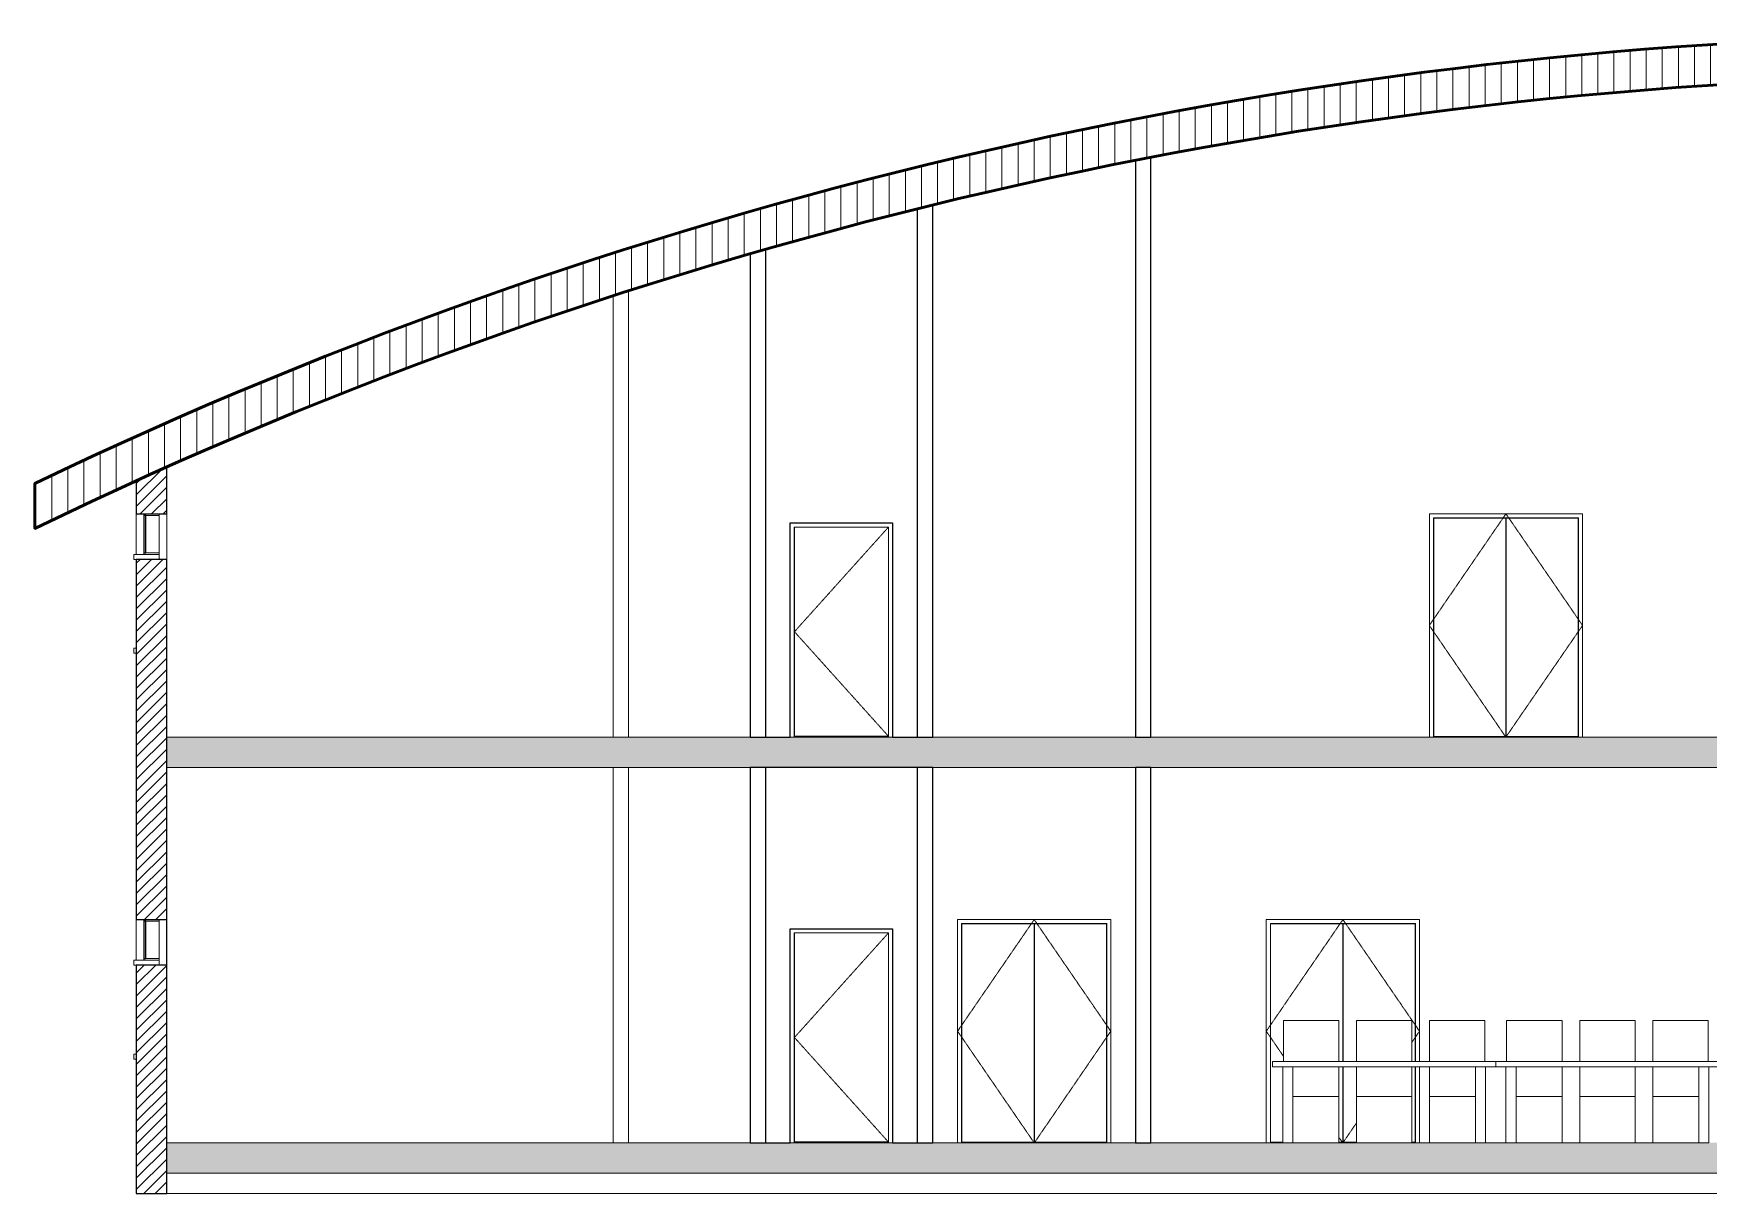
# Model space of a CAD drawing. Header units: millimetres. Extents: x -8435 to 22904, y -500 to 10935.
# Drawn here: x -8435 to 8075, y -500 to 10935 of the extents above; entities that cross this region are included whole.
import ezdxf

# ---------------------------------------------------------------- set-up
doc = ezdxf.new("R2010")
doc.units = ezdxf.units.MM
doc.linetypes.add('Elevation Swing', pattern=[3, 2, -1])
for name, color, linetype, lineweight in [('A-G22-M-FloorOutline', 6, 'Continuous', 15), ('A-G221-H-FloorSlabs', 8, 'Continuous', 15), ('A-G24-H-RoofPatterns', 8, 'Continuous', 15), ('A-G24-M-Roofs', 4, 'Continuous', 15), ('A-G25-H-WallPatterns', 250, 'Continuous', 15), ('A-G25-M-Walls', 250, 'Continuous', 15), ('A-G252-M-WallsInterior', 7, 'Continuous', 15), ('A-G321-M-WindowCills', 3, 'Continuous', 15), ('A-G321-M-Windows', 6, 'Continuous', 15), ('A-G322-M-DoorFrames', 1, 'Continuous', 15), ('A-G322-M-Doors', 1, 'Continuous', 15), ('A-G4-M-FFE', 5, 'Continuous', 15)]:
    doc.layers.add(name, color=color, linetype=linetype, lineweight=lineweight)

# ---------------------------------------------------------------- blocks, each defined once
blk = doc.blocks.new('Curtain Wall Panel - Plain - Curtain Wall Panel - Plain-238387-Section 2')
at = {"layer": 'A-G321-M-Windows', "lineweight": 20}
for p, q in [((-7196.197649320541, 2199.999999999995), (-7346.197649320541, 2199.999999999995)), ((-7346.197649320541, 2199.999999999995), (-7346.197649320541, 2184.999999999996)), ((-7346.197649320541, 2184.999999999996), (-7196.197649320541, 2184.999999999996)), ((-7196.197649320541, 2184.999999999996), (-7196.197649320541, 2199.999999999995)), ((-7196.197649320541, 1815.000000000004), (-7346.197649320541, 1815.000000000004)), ((-7346.197649320541, 1815.000000000004), (-7346.197649320541, 1800.000000000005)), ((-7346.197649320541, 1800.000000000005), (-7196.197649320541, 1800.000000000005)), ((-7196.197649320541, 1800.000000000005), (-7196.197649320541, 1815.000000000004))]:
    blk.add_line(p, q, dxfattribs=at)
at = {"layer": 'A-G321-M-Windows', "lineweight": 25}
for p, q in [((-7326.197649320535, 2184.999999999996), (-7346.197649320535, 2184.999999999996)), ((-7346.197649320535, 2184.999999999996), (-7346.197649320535, 1815.000000000004)), ((-7326.197649320535, 1815.000000000004), (-7326.197649320535, 2184.999999999996)), ((-7346.197649320535, 1815.000000000004), (-7326.197649320535, 1815.000000000004))]:
    blk.add_line(p, q, dxfattribs=at)
at = {"layer": 'A-G321-M-Windows'}
blk.add_line((-7196.197649320538, 1815.000000000004), (-7196.197649320538, 2184.999999999996), dxfattribs=at)
blk = doc.blocks.new('Rectangular Mullion - 50 x 250mm-238265-Section 2')
at = {"layer": 'A-G321-M-WindowCills', "lineweight": 20}
for p, q in [((-7196.197649320535, 1800), (-7446.197649320534, 1800)), ((-7446.197649320534, 1800), (-7446.197649320534, 1750)), ((-7446.197649320534, 1750), (-7196.197649320535, 1750)), ((-7196.197649320535, 1750), (-7196.197649320535, 1800))]:
    blk.add_line(p, q, dxfattribs=at)
blk = doc.blocks.new('Rectangular Mullion - 50 x 250mm-250306-Section 2')
at = {"layer": 'A-G321-M-WindowCills'}
for p, q in [((-7421.197649320534, 875.0000000000001), (-7446.197649320523, 875.0000000000001)), ((-7446.197649320523, 875.0000000000001), (-7446.197649320523, 825)), ((-7446.197649320523, 825), (-7421.197649320534, 825))]:
    blk.add_line(p, q, dxfattribs=at)
blk = doc.blocks.new('Concept Dbl Door - 1510 x 2200mm-254057-Section 2')
at = {"layer": 'A-G322-M-DoorFrames'}
for p, q in [((673.8023506795378, 2199.999999999998), (673.8023506795378, -7.867706486308635e-13)), ((2183.802350679528, 2199.999999999998), (673.8023506795378, 2199.999999999998)), ((713.8023506795602, -7.867706486308635e-13), (713.8023506795603, 2160.000000000168)), ((713.8023506795603, 2160.000000000168), (2143.802350679528, 2160.000000000168)), ((2143.802350679528, 2160.000000000168), (2143.802350679528, -7.867706486308635e-13)), ((2183.802350679528, -7.867706486308635e-13), (2183.802350679528, 2199.999999999998))]:
    blk.add_line(p, q, dxfattribs=at)
at = {"layer": 'A-G322-M-Doors', "linetype": 'Elevation Swing'}
for p, q in [((1428.802350679523, 2199.999999999997), (673.8023506795391, 1099.999999999998)), ((1428.802350679523, 2199.999999999997), (2183.802350679528, 1099.999999999998)), ((673.8023506795391, 1099.999999999998), (1428.810780511097, 9.728884364790247e-13)), ((2183.802350679528, 1099.999999999998), (1430.654297465933, 1.108246827641324e-12))]:
    blk.add_line(p, q, dxfattribs=at)
at = {"layer": 'A-G322-M-Doors'}
for p, q in [((1427.302350679527, 2156.999999999994), (716.8023506795578, 2156.999999999994)), ((716.8023506795578, 2156.999999999994), (716.8023506795578, 5.753223010443905)), ((1427.302350679527, 5.753223010443905), (1427.302350679527, 2156.999999999994)), ((2140.802350679528, 2156.999999999994), (1430.302350679527, 2156.999999999994)), ((1430.302350679527, 2156.999999999994), (1430.302350679527, 5.753223010505628)), ((2140.802350679528, 5.753223010505519), (2140.802350679528, 2156.999999999994)), ((716.8023506795578, 5.753223010443841), (1427.302350679527, 5.753223010443905)), ((1430.302350679527, 5.753223010505628), (2140.802350679528, 5.753223010505519))]:
    blk.add_line(p, q, dxfattribs=at)
blk = doc.blocks.new('Concept Sgl Door - 1010 x 2110mm-241319-Section 2')
at = {"layer": 'A-G322-M-DoorFrames', "lineweight": 20}
for p, q in [((33.80235067951472, 2110.000000000027), (-976.197649320494, 2110.000000000027)), ((-976.197649320494, 2110.000000000027), (-976.197649320494, 0)), ((-936.1976493204868, 0), (-936.1976493204868, 2070.00000000002)), ((-936.1976493204868, 2070.00000000002), (-6.197649320492434, 2070.00000000002)), ((-6.197649320492434, 2070.00000000002), (-6.197649320492434, 0)), ((33.80235067951472, 0), (33.80235067951472, 2110.000000000027)), ((-976.197649320494, 0), (-936.1976493204868, 0)), ((-6.197649320492434, 0), (33.80235067951472, 0))]:
    blk.add_line(p, q, dxfattribs=at)
at = {"layer": 'A-G322-M-Doors', "linetype": 'Elevation Swing'}
for p, q in [((-8.197649320560005, 2068.000000000181), (-934.1976493204857, 1037.999999999997)), ((-934.1976493204857, 1037.999999999998), (-8.197649320559735, 7.999999999687669))]:
    blk.add_line(p, q, dxfattribs=at)
at = {"layer": 'A-G322-M-Doors'}
for p, q in [((-8.197649320490104, 2068), (-934.1976493204866, 2068)), ((-934.1976493204866, 2068), (-934.1976493204866, 7.999999999915342)), ((-8.197649320490104, 7.999999999915342), (-8.197649320490104, 2068)), ((-934.1976493204866, 7.999999999915342), (-8.197649320490104, 7.999999999915342))]:
    blk.add_line(p, q, dxfattribs=at)
blk = doc.blocks.new('Concept Dbl Door - 1510 x 2200mm-240964-Section 2')
at = {"layer": 'A-G322-M-DoorFrames'}
for p, q in [((5226.533554491086, 2199.999999999998), (3716.533554491095, 2199.999999999998)), ((3716.533554491095, 2199.999999999998), (3716.533554491095, -7.867706486308635e-13)), ((3756.533554491096, 2.537969834293108e-14), (3756.533554491095, 2160.000000000168)), ((3756.533554491095, 2160.000000000168), (5186.533554491063, 2160.000000000168)), ((5186.533554491063, 2160.000000000168), (5186.533554491063, 799.999999999999)), ((5226.533554491086, 799.9999999999994), (5226.533554491086, 2199.999999999998)), ((5186.533554491063, 749.9999999999998), (5186.533554491063, -7.867706486308635e-13)), ((5226.533554491086, 2.537969834293108e-14), (5226.533554491086, 750.0000000000003))]:
    blk.add_line(p, q, dxfattribs=at)
at = {"layer": 'A-G322-M-Doors', "linetype": 'Elevation Swing'}
for p, q in [((4471.5335544911, 2199.999999999997), (3716.533554491095, 1099.999999999998)), ((4471.5335544911, 2199.999999999997), (5226.533554491085, 1099.999999999998)), ((3716.533554491095, 1099.999999999998), (3885.752350679505, 852.8498214753249)), ((5226.533554491085, 1099.999999999998), (5151.852350679518, 991.1941629432517)), ((4605.752350679519, 195.560662355695), (4471.525124659526, 9.728884364790247e-13)), ((4431.852350679505, 55.25099952147629), (4469.681607704691, 1.108246827641324e-12))]:
    blk.add_line(p, q, dxfattribs=at)
at = {"layer": 'A-G322-M-Doors'}
for p, q in [((4470.033554491096, 2156.999999999994), (3759.533554491095, 2156.999999999994)), ((3759.533554491095, 2156.999999999994), (3759.533554491096, 5.753223010505628)), ((4470.033554491096, 800), (4470.033554491096, 2156.999999999994)), ((5183.533554491065, 2156.999999999994), (4473.033554491096, 2156.999999999994)), ((4473.033554491096, 2156.999999999994), (4473.033554491096, 800)), ((5183.533554491081, 799.9999999999998), (5183.533554491065, 2156.999999999994)), ((4470.033554491096, 5.753223010505628), (4470.033554491096, 750.000000000001)), ((4473.033554491096, 750.0000000000006), (4473.033554491096, 5.753223010443905)), ((5183.533554491089, 5.75322301044607), (5183.533554491081, 750.0000000000009)), ((3759.533554491096, 5.753223010505514), (3878.815419767531, 5.753223010505533)), ((4431.852350679506, 5.753223010505621), (4470.033554491096, 5.753223010505628)), ((4473.033554491096, 5.753223010443905), (4605.752350679521, 5.753223010444321)), ((5151.852350679518, 5.753223010446036), (5183.533554491089, 5.753223010446136))]:
    blk.add_line(p, q, dxfattribs=at)
blk = doc.blocks.new('Concept Table - Grade 1 - Conference Table-246450-Section 2')
at = {"layer": 'A-G4-M-FFE', "lineweight": 5}
for p, q in [((5978.802350679518, 800), (8178.802350679514, 800)), ((5978.802350679518, 800), (5978.802350679518, 749.9999999999998)), ((8178.802350679514, 749.9999999999998), (5978.802350679518, 749.9999999999998)), ((6078.802350679506, 749.9999999999941), (6078.802350679506, -8.662937034387142e-12)), ((6178.802350679504, -8.662937034387142e-12), (6178.802350679504, 749.9999999999941)), ((7978.802350679498, 749.9999999999941), (7978.802350679498, -8.662937034387142e-12)), ((8078.802350679497, -8.662937034387142e-12), (8078.802350679497, 749.9999999999941)), ((8178.802350679514, 800), (8178.802350679514, 749.9999999999998)), ((6178.80235067951, 0), (6078.80235067951, 0)), ((8078.802350679508, 0), (7978.802350679508, 0))]:
    blk.add_line(p, q, dxfattribs=at)
blk = doc.blocks.new('Concept Chair - Grade 1 - Concept Chair - Grade 1-244362-Section 2')
at = {"layer": 'A-G4-M-FFE'}
for p, q in [((3885.752350679504, 799.999999999999), (3885.752350679503, 1206.466522327742)), ((4431.852350679503, 1206.466522327742), (3885.752350679503, 1206.466522327742)), ((4431.852350679503, 1206.466522327742), (4431.852350679503, 799.999999999999)), ((4431.852350679503, 750), (4431.852350679503, 457.1999999999974)), ((4431.852350679505, 457.1999999999974), (3978.802350679518, 457.1999999999974)), ((4431.852350679505, 457.1999999999974), (4431.852350679505, 0))]:
    blk.add_line(p, q, dxfattribs=at)
blk = doc.blocks.new('Concept Chair - Grade 1 - Concept Chair - Grade 1-V7-Section 2')
at = {"layer": 'A-G4-M-FFE'}
for p, q in [((4605.752350679519, 799.999999999999), (4605.752350679518, 1206.466522327742)), ((5151.852350679517, 1206.466522327742), (4605.752350679518, 1206.466522327742)), ((5151.852350679517, 1206.466522327742), (5151.852350679517, 799.999999999999)), ((4605.752350679519, 457.1999999999974), (4605.752350679519, 749.9999999999999)), ((5151.852350679517, 750), (5151.852350679517, 457.1999999999974)), ((4605.752350679521, 0), (4605.752350679521, 457.1999999999974)), ((5151.852350679521, 457.1999999999974), (4605.752350679521, 457.1999999999974)), ((5151.852350679521, 457.1999999999974), (5151.852350679521, 0))]:
    blk.add_line(p, q, dxfattribs=at)
blk = doc.blocks.new('Concept Chair - Grade 1 - Concept Chair - Grade 1-V8-Section 2')
at = {"layer": 'A-G4-M-FFE'}
for p, q in [((5325.752350679504, 799.999999999999), (5325.752350679504, 1206.466522327742)), ((5871.852350679503, 1206.466522327742), (5325.752350679504, 1206.466522327742)), ((5871.852350679503, 1206.466522327742), (5871.852350679503, 799.999999999999)), ((5325.752350679504, 457.1999999999974), (5325.752350679504, 749.9999999999999)), ((5325.752350679507, 0), (5325.752350679507, 457.1999999999974)), ((5778.802350679509, 457.1999999999974), (5325.752350679507, 457.1999999999974))]:
    blk.add_line(p, q, dxfattribs=at)
blk = doc.blocks.new('Concept Chair - Grade 1 - Concept Chair - Grade 1-246901-Section 2')
at = {"layer": 'A-G4-M-FFE'}
for p, q in [((7525.752350679527, 799.999999999999), (7525.752350679527, 1206.466522327742)), ((8071.852350679526, 1206.466522327742), (7525.752350679527, 1206.466522327742)), ((8071.852350679526, 1206.466522327742), (8071.852350679526, 799.999999999999)), ((7525.752350679527, 457.1999999999974), (7525.752350679527, 749.9999999999999)), ((7525.752350679526, 0), (7525.752350679526, 457.1999999999974)), ((7978.802350679505, 457.1999999999974), (7525.752350679526, 457.1999999999974))]:
    blk.add_line(p, q, dxfattribs=at)
blk = doc.blocks.new('Concept Chair - Grade 1 - Concept Chair - Grade 1-V9-Section 2')
at = {"layer": 'A-G4-M-FFE'}
for p, q in [((6805.75235067951, 799.999999999999), (6805.75235067951, 1206.466522327742)), ((7351.852350679509, 1206.466522327742), (6805.75235067951, 1206.466522327742)), ((7351.852350679509, 1206.466522327742), (7351.852350679509, 799.999999999999)), ((6805.75235067951, 457.1999999999974), (6805.75235067951, 749.9999999999999)), ((7351.852350679509, 750), (7351.852350679509, 457.1999999999974)), ((6805.752350679509, 0), (6805.752350679509, 457.1999999999974)), ((7351.852350679507, 457.1999999999974), (6805.752350679509, 457.1999999999974)), ((7351.852350679507, 457.1999999999974), (7351.852350679507, 0))]:
    blk.add_line(p, q, dxfattribs=at)
blk = doc.blocks.new('Concept Chair - Grade 1 - Concept Chair - Grade 1-V10-Section 2')
at = {"layer": 'A-G4-M-FFE'}
for p, q in [((6085.752350679524, 799.999999999999), (6085.752350679524, 1206.466522327742)), ((6631.852350679523, 1206.466522327742), (6085.752350679524, 1206.466522327742)), ((6631.852350679523, 1206.466522327742), (6631.852350679523, 799.999999999999)), ((6631.852350679523, 750), (6631.852350679523, 457.1999999999974)), ((6631.852350679522, 457.1999999999974), (6178.802350679513, 457.1999999999974)), ((6631.852350679522, 457.1999999999974), (6631.852350679522, 0))]:
    blk.add_line(p, q, dxfattribs=at)
blk = doc.blocks.new('Concept Dbl Door - 1510 x 2200mm-V35-Section 2')
at = {"layer": 'A-G322-M-DoorFrames'}
for p, q in [((6833.802350679501, 6199.999999999998), (5323.802350679511, 6199.999999999998)), ((5323.802350679511, 6199.999999999998), (5323.802350679511, 3999.999999999999)), ((5363.802350679512, 4000), (5363.802350679512, 6160.000000000167)), ((5363.802350679512, 6160.000000000167), (6793.802350679479, 6160.000000000167)), ((6793.802350679479, 6160.000000000167), (6793.802350679479, 3999.999999999999)), ((6833.802350679501, 4000), (6833.802350679501, 6199.999999999998))]:
    blk.add_line(p, q, dxfattribs=at)
at = {"layer": 'A-G322-M-Doors', "linetype": 'Elevation Swing'}
for p, q in [((6078.802350679515, 6199.999999999997), (5323.802350679511, 5099.999999999998)), ((6078.802350679515, 6199.999999999997), (6833.8023506795, 5099.999999999998)), ((5323.802350679511, 5099.999999999998), (6076.950403893105, 4000.000000000001)), ((6833.8023506795, 5099.999999999998), (6078.793920847942, 4000.000000000001))]:
    blk.add_line(p, q, dxfattribs=at)
at = {"layer": 'A-G322-M-Doors'}
for p, q in [((6077.302350679512, 6156.999999999994), (5366.80235067951, 6156.999999999994)), ((5366.80235067951, 6156.999999999994), (5366.802350679512, 4005.753223010506)), ((6077.302350679512, 4005.753223010506), (6077.302350679512, 6156.999999999994)), ((6790.802350679481, 6156.999999999994), (6080.302350679511, 6156.999999999994)), ((6080.302350679511, 6156.999999999994), (6080.302350679511, 4005.753223010444)), ((6790.802350679505, 4005.753223010446), (6790.802350679481, 6156.999999999994)), ((5366.802350679512, 4005.753223010506), (6077.302350679512, 4005.753223010506)), ((6080.302350679511, 4005.753223010444), (6790.802350679505, 4005.753223010446))]:
    blk.add_line(p, q, dxfattribs=at)

msp = doc.modelspace()

# ---------------------------------------------------------------- hatches: boundary and pattern name
at = {"layer": 'A-G221-H-FloorSlabs'}
h = msp.add_hatch(color=256, dxfattribs=at)
h.dxf.hatch_style = 1
h.paths.add_polyline_path([(16055.4082321309, 3999.999999999999), (14338.28490294668, 3999.999999999999), (-7121.197649320531, 3999.999999999999), (-7121.197649320529, 3699.999999999999), (16055.4082321309, 3700)])
h.paths.add_polyline_path([(22578.8023506795, 4.547473508864641e-13), (8078.802350679507, 0), (7978.802350679507, 0), (6178.802350679514, 0), (6078.802350679511, 0), (5878.802350679514, 0), (5778.802350679509, 0), (3978.802350679522, 0), (3878.802350679514, 0), (-7121.197649320518, 0), (-7121.197649320517, -300), (22578.8023506795, -300)])
at = {"layer": 'A-G24-H-RoofPatterns'}
h = msp.add_hatch(dxfattribs=at)
h.set_pattern_fill('LINE', color=256, scale=50, angle=90)
h.set_pattern_definition([(90, (0, 0), (-158.75, 9.720633968232117e-15), [])])
edge = h.paths.add_edge_path()
edge.add_arc((11021.64868363644, -34036.18140022492), 44957.82775044763, 90.18204851481381, 115.6243224888577)
edge.add_line((-8421.197649320795, 6499.999999999867), (-8421.197649321073, 6055.909344852973))
edge.add_arc((11021.64868363643, -34036.18140022489), 44557.82775044758, 90.18368278780162, 115.87128221001211, ccw=False)
edge.add_line((10878.8023506319, 10521.41737668076), (10878.8023506319, 10921.41941392069))
at = {"layer": 'A-G25-H-WallPatterns'}
h = msp.add_hatch(dxfattribs=at)
h.set_pattern_fill('ANSI31', color=256, scale=25)
h.set_pattern_definition([(45, (0, 0), (-56.12660075668221, 56.12660075668221), [])])
h.paths.add_polyline_path([(-7121.197649320537, 6660.712102563179, 0.001845949536392941), (-7421.197649320537, 6525.640957473712), (-7421.197649320535, 6199.999999999998), (-7121.197649320537, 6199.999999999999)])
h.paths.add_polyline_path([(-7121.197649320537, 5749.999999999999), (-7421.197649320535, 5750), (-7421.197649320535, 2200), (-7121.197649320526, 2200.000000000001)])
h.paths.add_polyline_path([(-7121.197649320524, 1749.999999999999), (-7421.197649320535, 1749.999999999999), (-7421.197649320535, -499.9999999999991), (-7121.197649320517, -500)])

# ---------------------------------------------------------------- linework, layer by layer
at = {"layer": 'A-G22-M-FloorOutline', "lineweight": 18}
for p, q in [((14338.28490294669, 3999.999999999999), (-7121.197649320537, 3999.999999999999)), ((-7121.197649320537, 3699.999999999999), (16055.4082321309, 3700)), ((3878.802350679508, 0), (-7121.197649320532, 0)), ((5778.802350679512, 0), (3978.802350679523, 0)), ((6078.802350679502, 0), (5878.802350679514, 0)), ((7978.802350679503, 0), (6178.802350679513, 0)), ((-7121.197649320534, -300), (22578.8023506795, -300))]:
    msp.add_line(p, q, dxfattribs=at)
at = {"layer": 'A-G24-M-Roofs', "lineweight": 50}
msp.add_lwpolyline([(10878.8023506319, 10921.41941392069, 0.1114711573240405), (-8421.197649320795, 6499.999999999867), (-8421.197649321073, 6055.909344852973, -0.1125550222914544), (10878.8023506319, 10521.41737668076)], format="xyb", close=True, dxfattribs=at)
at = {"layer": 'A-G25-M-Walls'}
for p, q in [((-1612.982692417978, 8692.802913160798), (-1650.817505419677, 8681.59724263699)), ((-2284.501803991066, 8488.474617169266), (-2345.824138584379, 8469.238044970545)), ((-2946.85079430189, 8275.531305882045), (-3037.212825725454, 8245.592749918565)), ((-3607.756634899972, 8051.590095515682), (-3724.810068245598, 8010.720588404839)), ((-4267.09641283069, 7816.587714335347), (-4408.441437432447, 7764.683802925309)), ((-4926.398279267201, 7569.825462700114), (-5087.93206540853, 7507.547624118746)), ((-5589.885182295177, 7309.398189809247), (-5763.107019305258, 7239.380248199203)), ((-6273.454034565281, 7028.151439498764), (-6433.791582066507, 6960.252819467288)), ((-7421.197649320533, 5799.999999999999), (-7421.197649320533, 6199.999999999998)), ((-7121.197649320533, 6199.999999999998), (-7121.197649320533, 5749.999999999999)), ((-7421.197649320533, 1799.999999999999), (-7421.197649320533, 2200)), ((673.8023506795279, -8.121503469737946e-13), (673.8023506795279, 2199.999999999997)), ((673.8023506795279, 2199.999999999997), (2183.802350679527, 2199.999999999997)), ((2183.802350679527, 2199.999999999997), (2183.802350679527, -8.121503469737946e-13)), ((-7121.197649320517, -500.0000000000001), (22578.80235067948, -500.0000000000001))]:
    msp.add_line(p, q, dxfattribs=at)
at = {"layer": 'A-G25-M-Walls', "lineweight": 25}
for p, q in [((-7121.197649320537, 6199.999999999999), (-7121.197649320537, 6660.712102563143)), ((-7421.197649320535, 6525.640957473693), (-7421.197649320535, 6199.999999999998)), ((-7421.197649320535, 6199.999999999998), (-7121.197649320537, 6199.999999999999)), ((-7121.197649320537, 5749.999999999999), (-7421.197649320535, 5750)), ((-7421.197649320535, 5750), (-7421.197649320535, 2200)), ((-7121.197649320517, -500), (-7121.197649320537, 5749.999999999999)), ((-7421.197649320535, 2200), (-7121.197649320537, 2200)), ((-7121.197649320537, 1750), (-7421.197649320535, 1750)), ((-7421.197649320535, 1750), (-7421.197649320535, -500.0000000000001)), ((-7421.197649320535, -500.0000000000001), (-7121.197649320537, -500.0000000000001))]:
    msp.add_line(p, q, dxfattribs=at)
msp.add_arc((11021.64868363643, -34036.18140022487), 44557.82775044764, 114.0275138720366, 114.4505738620249, dxfattribs=at)
at = {"layer": 'A-G252-M-WallsInterior', "lineweight": 25}
for p, q in [((2428.802350679511, 9685.243619286419), (2428.802350679511, 3999.999999999999)), ((2578.802350679512, 3999.999999999999), (2578.802350679512, 9714.456990964747)), ((278.8023506795111, 3999.999999999999), (278.8023506795111, 9207.214240092662)), ((428.8023506795106, 3999.999999999999), (428.8023506795106, 9244.202382788424)), ((-1371.19764932049, 8763.554271929404), (-1371.19764932049, 3999.999999999999)), ((-1221.197649320489, 8806.702810646864), (-1221.197649320489, 3999.999999999999)), ((-976.1976493204851, 3999.999999999999), (-976.1976493204862, 6109.999999999999)), ((-976.1976493204862, 6109.999999999999), (33.80235067951267, 6109.999999999999)), ((33.80235067951267, 6109.999999999999), (33.80235067951267, 3999.999999999999)), ((-1371.19764932049, 3999.999999999999), (-976.1976493204851, 3999.999999999999)), ((33.80235067951267, 3999.999999999999), (428.8023506795106, 3999.999999999999)), ((2428.802350679511, 3999.999999999999), (2578.802350679512, 3999.999999999999)), ((428.8023506795106, 3699.999999999999), (-1371.19764932049, 3699.999999999999)), ((-1371.19764932049, 3699.999999999999), (-1371.19764932049, 0)), ((-1221.197649320489, 3699.999999999999), (-1221.197649320489, 0)), ((278.8023506795111, 0), (278.8023506795111, 3699.999999999999)), ((428.8023506795106, 0), (428.8023506795106, 3699.999999999999)), ((2428.802350679511, 3699.999999999999), (2428.802350679511, 0)), ((2578.802350679512, 3699.999999999999), (2428.802350679511, 3699.999999999999)), ((2578.802350679512, 0), (2578.802350679512, 3699.999999999999)), ((-976.1976493204841, 0), (-976.1976493204841, 2110)), ((-976.1976493204841, 2110), (33.80235067951484, 2110)), ((33.80235067951484, 2110), (33.80235067951484, 0)), ((-1371.19764932049, 0), (-976.1976493204841, 0)), ((33.80235067951484, 0), (428.8023506795106, 0)), ((2428.802350679511, 0), (2578.802350679512, 0))]:
    msp.add_line(p, q, dxfattribs=at)
at = {"layer": 'A-G252-M-WallsInterior'}
for p, q in [((-1457.570620641646, 8738.450050222265), (-1692.593881086496, 8669.181808437357)), ((-2122.012579835342, 8538.977801140405), (-2374.755641034967, 8460.128549043286)), ((-2838.119381960856, 8311.272322929113), (-3123.727932399685, 8216.72774094765)), ((-2721.197649320495, 3999.999999999999), (-2721.197649320495, 8347.979030156397)), ((-2571.197649320495, 8396.093845704776), (-2571.197649320495, 3999.999999999999)), ((-3511.764785255891, 8084.833596372216), (-3800.539593613938, 7984.08448478573)), ((-4183.157396535657, 7847.155173389913), (-4470.718985072821, 7741.642323840614)), ((-4853.114894062232, 7597.841839190039), (-5135.341427600214, 7489.13235502893)), ((-5523.708300417594, 7335.924800253065), (-5794.862927125269, 7226.452421984395)), ((-6201.090857420195, 7058.553684531807), (-6449.463018198274, 6953.576701542477)), ((-6912.58844350939, 6753.071426015666), (-7099.18165255398, 6670.519768883966)), ((5323.802350679512, 3999.999999999999), (5323.802350679512, 6199.999999999997)), ((5323.802350679512, 6199.999999999997), (6833.802350679511, 6199.999999999997)), ((6833.802350679511, 6199.999999999997), (6833.802350679511, 3999.999999999999)), ((-2721.197649320489, 0), (-2721.197649320489, 3699.999999999999)), ((-2571.197649320489, 3699.999999999999), (-2571.197649320489, 0)), ((3716.533554491096, 0), (3716.533554491096, 2199.999999999997)), ((3716.533554491096, 2199.999999999997), (5226.533554491095, 2199.999999999997)), ((5226.533554491095, 2199.999999999997), (5226.533554491095, 799.9999999999992)), ((5226.533554491095, 750.0000000000003), (5226.533554491095, 0))]:
    msp.add_line(p, q, dxfattribs=at)
for radius, start, end in [(44557.82775044761, 93.83501516973054, 94.26333749340935), (44557.82775044762, 95.69602778223314, 96.12768650714462), (44557.82775044761, 94.76540514245703, 95.19587406945865), (44557.82775044761, 97.55826152383536, 97.98988413131475), (44557.82775044761, 96.62694886525571, 97.05897856793929), (44557.82775044762, 99.42267862431963, 99.85087531680276), (44557.82775044763, 98.49010212015, 98.92049478820196), (44557.82775044762, 100.3563247253171, 100.7810728257172), (44557.82775044762, 101.3801008321003, 101.7845904225755), (44557.82775044763, 102.302676895037, 102.7032748790298), (44557.82775044764, 103.229316689714, 103.6210700153248)]:
    msp.add_arc((11021.64868363643, -34036.18140022487), radius, start, end, dxfattribs=at)
at = {"layer": 'A-G252-M-WallsInterior', "lineweight": 25}
for radius, start, end in [(44557.82775044763, 100.9224773060361, 101.1189825253603), (44557.82775044763, 103.9514114724105, 105.9478962373507), (44557.82775044763, 103.7527525979545, 103.9514114724105), (44557.82775044764, 105.9478962373506, 106.148599068502)]:
    msp.add_arc((11021.64868363643, -34036.18140022487), radius, start, end, dxfattribs=at)

# ---------------------------------------------------------------- block references
at = {"layer": 'A-G321-M-WindowCills'}
for name, p in [('Rectangular Mullion - 50 x 250mm-238265-Section 2', (0, 3999.999999999999)), ('Rectangular Mullion - 50 x 250mm-250306-Section 2', (0, 3999.999999999999)), ('Rectangular Mullion - 50 x 250mm-238265-Section 2', (0, 0)), ('Rectangular Mullion - 50 x 250mm-250306-Section 2', (0, 0))]:
    msp.add_blockref(name, p, dxfattribs=at)
at = {"layer": 'A-G321-M-Windows'}
for p in [(0, 3999.999999999998), (0, 0)]:
    msp.add_blockref('Curtain Wall Panel - Plain - Curtain Wall Panel - Plain-238387-Section 2', p, dxfattribs=at)
at = {"layer": 'A-G322-M-Doors'}
for name, p in [('Concept Sgl Door - 1010 x 2110mm-241319-Section 2', (0, 3999.999999999999)), ('Concept Dbl Door - 1510 x 2200mm-V35-Section 2', (0, 0)), ('Concept Dbl Door - 1510 x 2200mm-254057-Section 2', (0, 0)), ('Concept Dbl Door - 1510 x 2200mm-240964-Section 2', (0, 0)), ('Concept Sgl Door - 1010 x 2110mm-241319-Section 2', (0, 0))]:
    msp.add_blockref(name, p, dxfattribs=at)
at = {"layer": 'A-G4-M-FFE'}
for name, p in [('Concept Chair - Grade 1 - Concept Chair - Grade 1-244362-Section 2', (0, 0)), ('Concept Chair - Grade 1 - Concept Chair - Grade 1-V7-Section 2', (0, 0)), ('Concept Chair - Grade 1 - Concept Chair - Grade 1-V8-Section 2', (0, 0)), ('Concept Chair - Grade 1 - Concept Chair - Grade 1-V10-Section 2', (0, 0)), ('Concept Chair - Grade 1 - Concept Chair - Grade 1-V9-Section 2', (0, 0)), ('Concept Chair - Grade 1 - Concept Chair - Grade 1-246901-Section 2', (0, 0)), ('Concept Table - Grade 1 - Conference Table-246450-Section 2', (-2199.999999999983, 0)), ('Concept Table - Grade 1 - Conference Table-246450-Section 2', (0, 0))]:
    msp.add_blockref(name, p, dxfattribs=at)

doc.saveas('drawing.dxf')
